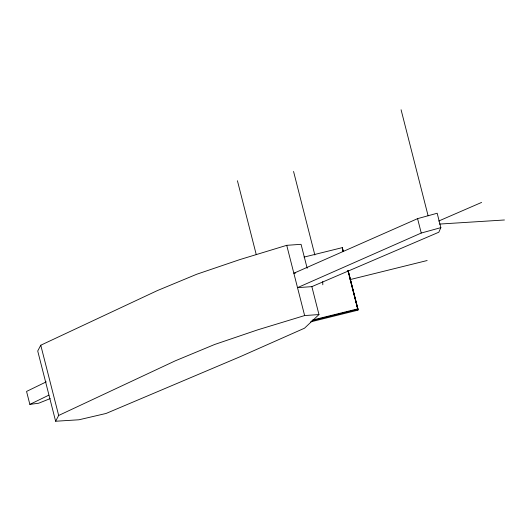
<?xml version="1.0" encoding="UTF-8"?>
<svg xmlns="http://www.w3.org/2000/svg" width="531" height="531" viewBox="0 0 531 531"><rect width="100%" height="100%" fill="white"/><g stroke="black" fill="none" stroke-linecap="round" stroke-linejoin="round"><path stroke-width="0.8" d="M440.849 227.64L438.825 232.213L311.85 286.64L297.513 287.643L421.249 233.043L440.849 227.64L437.179 213.243L417.578 218.646L293.842 273.246L295.435 273.133M307.17 268.268L301.064 244.32L286.727 245.322L239.76 259.619L196.716 274.255L157.395 290.57L40.768 345.223L37.721 351.004L55.629 421.242L78.973 419.775L106.094 413.457L240.138 356.719L304.489 328.211L318.972 314.558L311.85 286.627M55.629 421.242L58.675 415.461L175.303 360.815L214.617 344.493L257.668 329.857L304.635 315.567L318.972 314.558M46.27 381.849L26.55 391.433L29.855 404.39L38.637 403.228L50.173 398.608M29.855 404.39L48.839 395.157M438.652 221.055L481.604 202.424M304.044 257.104L342.309 247.632L343.325 251.608M350.121 279.591L427.15 260.529M312.46 320.067L357.907 308.823L348.183 270.677M311.903 320.751L357.921 309.361L347.997 270.418L357.921 309.361M310.562 321.899L357.94 310.17L357.907 308.823M439.416 224.075L504.45 219.987M401.078 109.758L428.112 215.812M417.578 218.646L421.249 233.043M342.946 251.369L342.309 247.632M348.017 271.228L348.827 274.408M349.232 276.001L351.456 284.742M351.867 286.328L357.94 310.17M293.557 171.453L314.856 255.013M286.727 245.322L304.635 315.567M237.423 180.739L256.267 254.654M40.768 345.223L58.675 415.461M322.729 281.609L322.808 284.769M343.139 251.349L342.322 248.169L343.132 251.349"/></g></svg>
